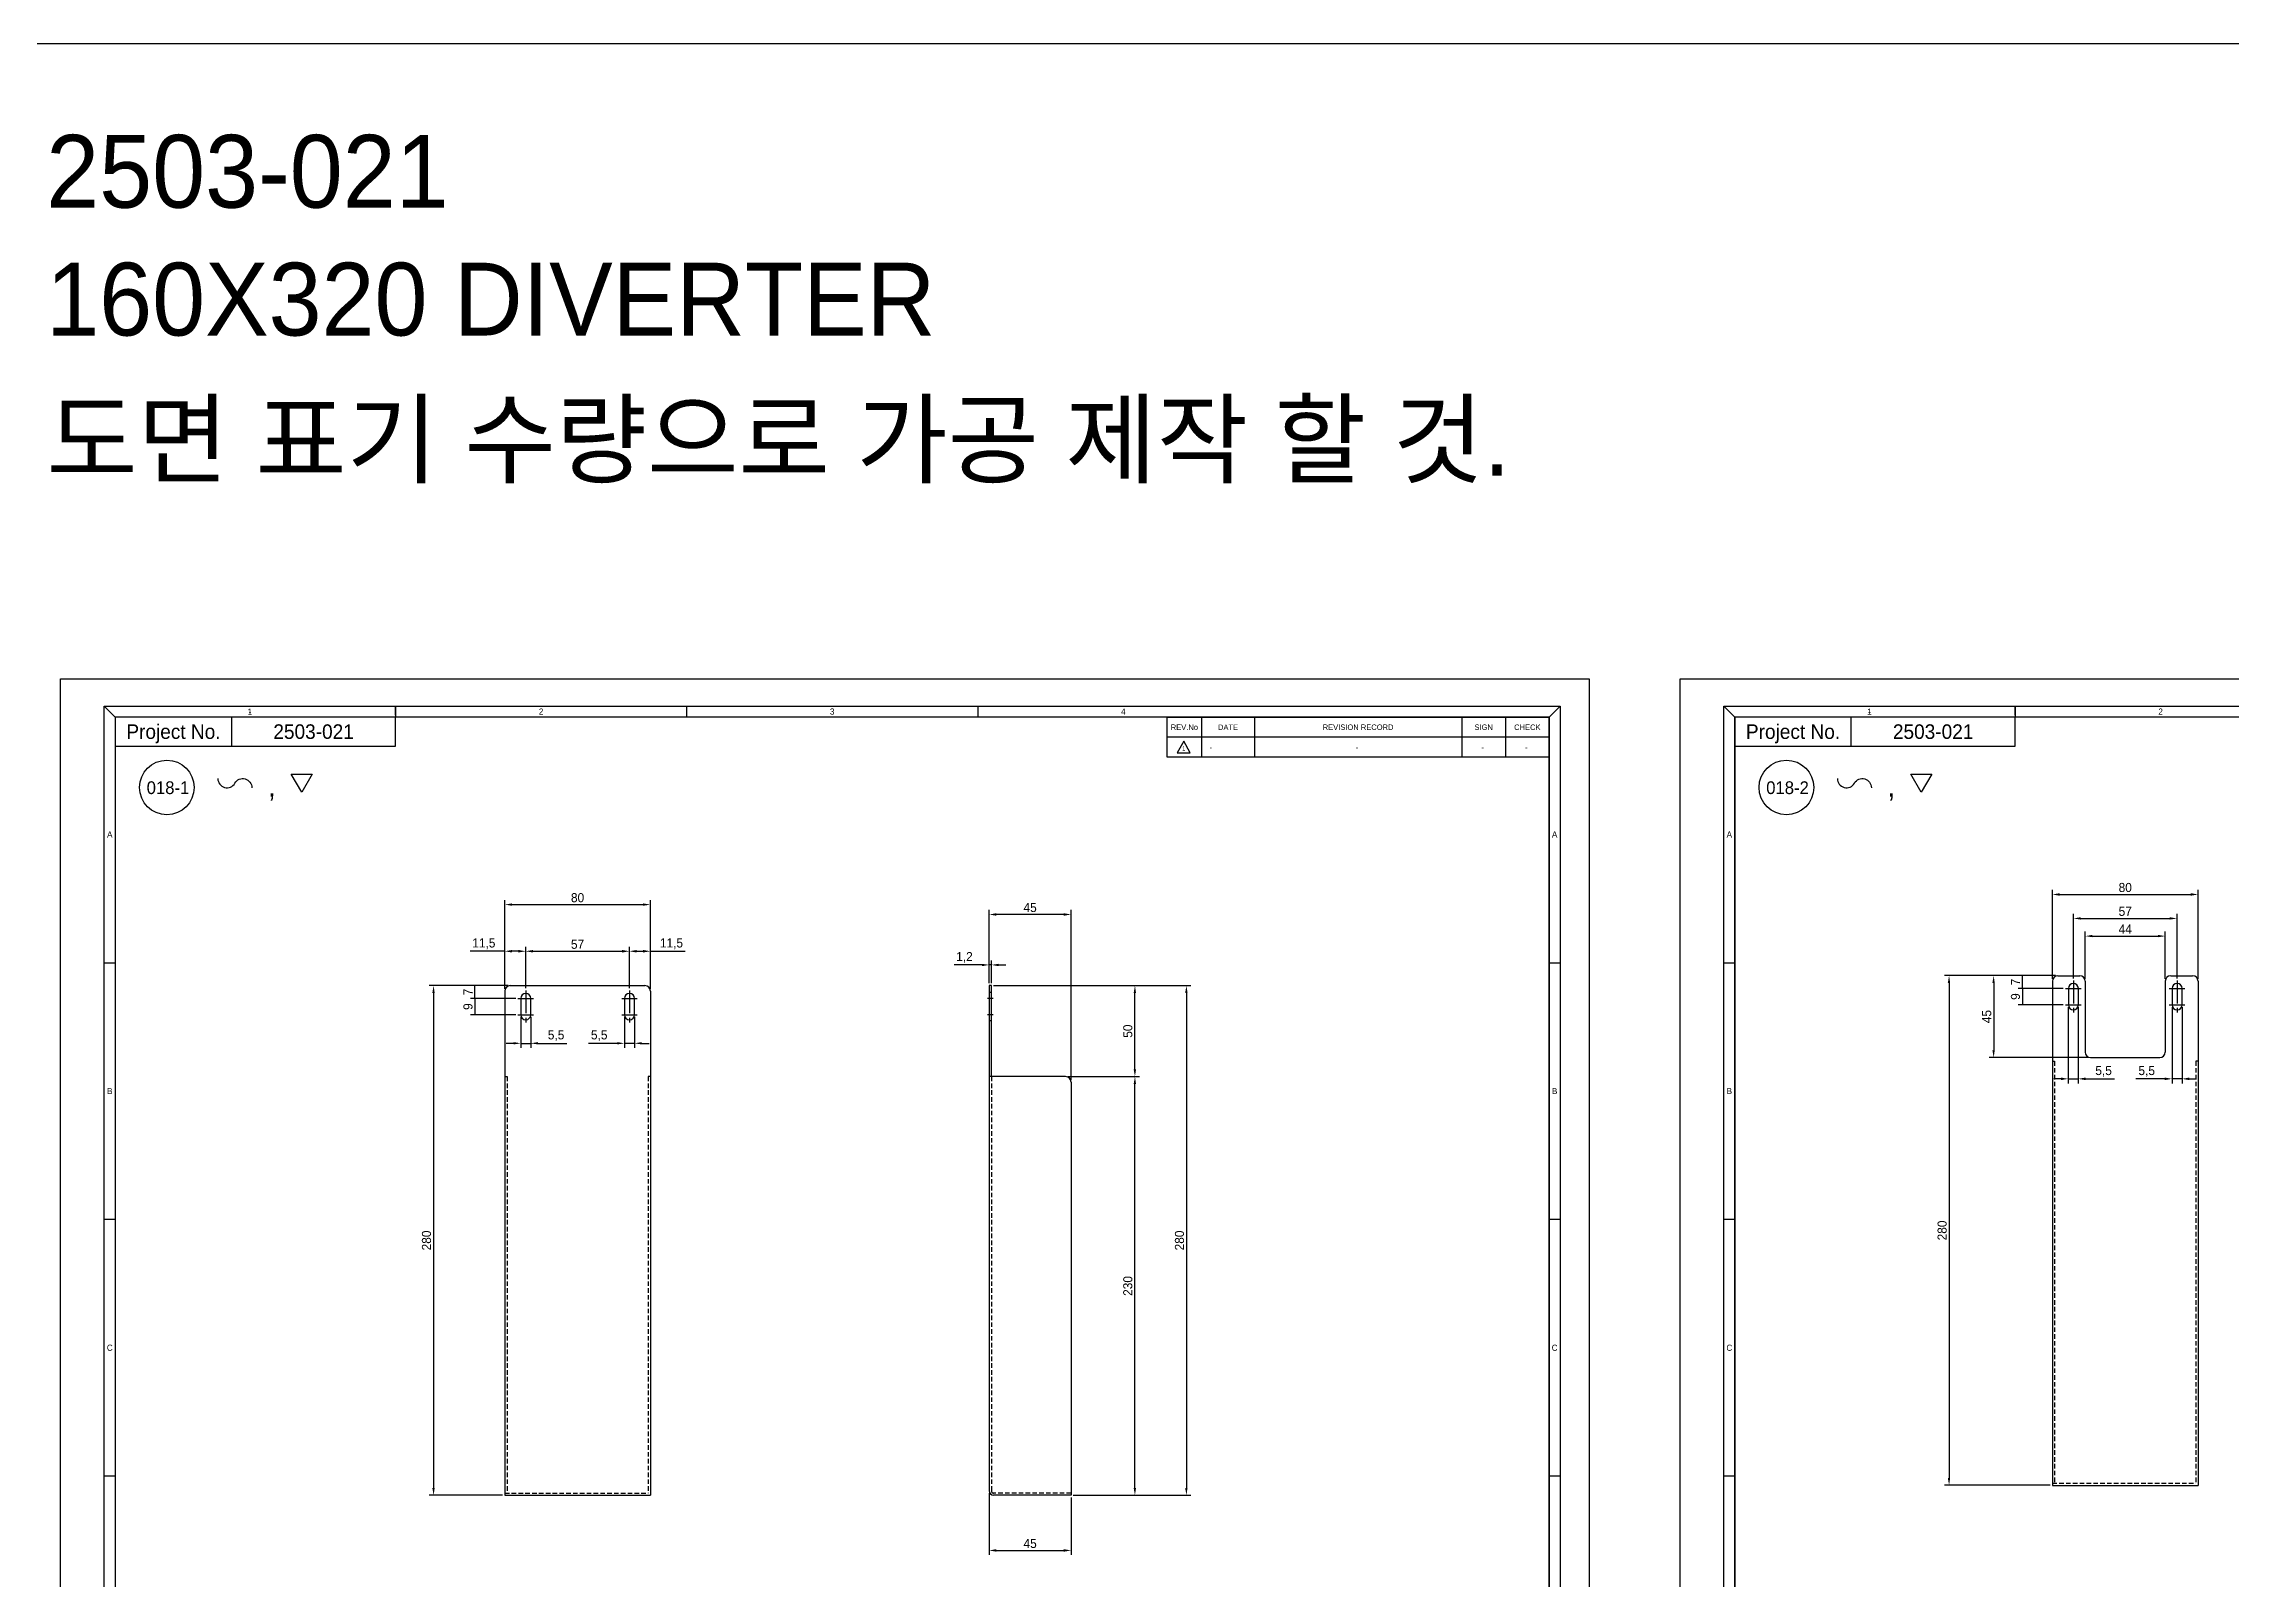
# Model space of a CAD drawing. Header units: inches. Extents: x 0 to 23821, y 0 to 11279.
# Drawn here: x 21374 to 22576, y 4758 to 5602 of the extents above; entities that cross this region are included whole.
import ezdxf
from ezdxf.enums import TextEntityAlignment as Align

# ---------------------------------------------------------------- set-up
doc = ezdxf.new("R2010")
doc.units = ezdxf.units.IN
doc.header["$LTSCALE"] = 10
doc.header["$MEASUREMENT"] = 0
for name, pattern in [('CENTER', [2, 1.25, -0.25, 0.25, -0.25]), ('HIDDEN', [0.375, 0.25, -0.125]), ('PHANTOM', [2.5, 1.25, -0.25, 0.25, -0.25, 0.25, -0.25])]:
    doc.linetypes.add(name, pattern=pattern)
doc.layers.get('Defpoints').update_dxf_attribs({"color": 8})
for name, color, linetype in [('11', 1, 'CENTER'), ('22', 2, 'HIDDEN'), ('44', 4, 'Continuous'), ('55', 5, 'Continuous'), ('66', 6, 'PHANTOM'), ('77', 40, 'HIDDEN'), ('99', 181, 'Continuous'), ('A', 8, 'Continuous'), ('B', 123, 'Continuous'), ('D', 3, 'Continuous'), ('G', 231, 'Continuous'), ('T', 3, 'Continuous'), ('V', 1, 'Continuous'), ('Y', 60, 'Continuous')]:
    doc.layers.add(name, color=color, linetype=linetype)
doc.layers.add('33', color=3, linetype='PHANTOM', lineweight=9)
doc.layers.add('88', color=35, linetype='Continuous', lineweight=5)
doc.styles.add('SCI', font='')
doc.styles.get('SCI').set_extended_font_data('Gulim')
doc.dimstyles.new('SCH', dxfattribs={"dimtxt": 2.5, "dimasz": 2, "dimexe": 1.25, "dimexo": 0.625, "dimtad": 1, "dimdec": 8, "dimtxsty": 'SCI', "dimcen": 2.5, "dimclrd": 4, "dimclre": 4, "dimclrt": 7, "dimadec": 8, "dimazin": 2, "dimtfac": 1, "dimtdec": 8, "dimtmove": 0, "dimatfit": 3, "dimfxl": 1, "dimarcsym": 0})

# ---------------------------------------------------------------- blocks, each defined once
blk = doc.blocks.new('A$C663a65d6')
for p, q in [((-1.2, 0), (-1.2, -277.6)), ((0, 0), (-1.2, 0)), ((0, -50), (0, 0)), ((40.8, -50), (-1.2, -50)), ((43.8, -53), (43.8, -280)), ((43.8, -280), (1.2, -280))]:
    blk.add_line(p, q)
for centre, radius, start, end in [((40.8, -53), 3, 0, 90), ((1.2, -277.6), 2.4, 180, 270)]:
    blk.add_arc(centre, radius, start, end)
at = {"layer": '11'}
for p, q in [((1, -7), (-2.2, -7)), ((1, -16), (-2.2, -16))]:
    blk.add_line(p, q, dxfattribs=at)
at = {"layer": '22'}
for p, q in [((0, -3.7), (-1.2, -3.7)), ((0, -19.3), (-1.2, -19.3)), ((0, -50), (0, -277.6)), ((43.8, -278.8), (1.2, -278.8))]:
    blk.add_line(p, q, dxfattribs=at)
blk.add_arc((1.2, -277.6), 1.2, 180, 270, dxfattribs=at)
blk = doc.blocks.new('A$C66f44005')
for p, q in [((-11.5, 8.5), (-11.5, -268.5)), ((-8.5, 11.5), (65.5, 11.5)), ((68.5, 8.5), (68.5, -268.5)), ((-11.5, -268.5), (68.5, -268.5))]:
    blk.add_line(p, q)
for points in [[(2.75, 4.5, 1), (-2.75, 4.5), (-2.75, -4.5, 1), (2.75, -4.5)], [(59.75, 4.5, 1), (54.25, 4.5), (54.25, -4.5, 1), (59.75, -4.5)]]:
    blk.add_lwpolyline(points, format="xyb", close=True)
for centre, start, end in [((-8.5, 8.5), 90, 180), ((65.5, 8.5), 0, 90)]:
    blk.add_arc(centre, 3, start, end)
at = {"layer": '11'}
for p, q in [((-4.3, 4.5), (4.3, 4.5)), ((0, 8.8), (0, -8.8)), ((52.7, 4.5), (61.3, 4.5)), ((57, 8.8), (57, -8.8)), ((-4.3, -4.5), (4.3, -4.5)), ((52.7, -4.5), (61.3, -4.5))]:
    blk.add_line(p, q, dxfattribs=at)
at = {"layer": '22'}
for p, q in [((-11.5, -38.5), (-10.3, -38.5)), ((-10.3, -38.5), (-10.3, -267.3)), ((67.3, -38.5), (67.3, -267.3)), ((68.5, -38.5), (67.3, -38.5)), ((-11.5, -267.3), (67.3, -267.3))]:
    blk.add_line(p, q, dxfattribs=at)
blk = doc.blocks.new('A$C52459134')
for p, q in [((-11.5, 4), (-11.5, -273)), ((-8.5, 7), (3.5, 7)), ((6.5, 4), (6.5, -35)), ((50.5, 4), (50.5, -35)), ((53.5, 7), (65.5, 7)), ((68.5, 4), (68.5, -273)), ((9.5, -38), (47.5, -38)), ((-11.5, -273), (68.5, -273))]:
    blk.add_line(p, q)
for points in [[(2.75, 0, 1), (-2.75, 0), (-2.75, -9, 1), (2.75, -9)], [(59.75, 0, 1), (54.25, 0), (54.25, -9, 1), (59.75, -9)]]:
    blk.add_lwpolyline(points, format="xyb", close=True)
for centre, start, end in [((-8.5, 4), 90, 180), ((3.5, 4), 0, 90), ((53.5, 4), 90, 180), ((65.5, 4), 0, 90), ((9.5, -35), 180, 270), ((47.5, -35), 270, 0)]:
    blk.add_arc(centre, 3, start, end)
at = {"layer": '11'}
for p, q in [((-4.3, 0), (4.3, 0)), ((0, 4.3), (0, -13.3)), ((52.7, 0), (61.3, 0)), ((57, 4.3), (57, -13.3)), ((-4.3, -9), (4.3, -9)), ((52.7, -9), (61.3, -9))]:
    blk.add_line(p, q, dxfattribs=at)
at = {"layer": '22'}
for p, q in [((-11.5, -40), (-10.3, -40)), ((-10.3, -40), (-10.3, -271.8)), ((67.3, -40), (67.3, -271.8)), ((68.5, -40), (67.3, -40)), ((-11.5, -271.8), (67.3, -271.8))]:
    blk.add_line(p, q, dxfattribs=at)
blk = doc.blocks.new('*D1367')
at = {"color": 4, "lineweight": -2, "transparency": 16777216}
for p, q in [((21628.8, 5084.4), (21608.1, 5084.4)), ((21633, 5077.4), (21608.1, 5077.4)), ((21610.6, 5077.4), (21610.6, 5084.4))]:
    blk.add_line(p, q, dxfattribs=at)
at = {"layer": 'Defpoints', "color": 0, "transparency": 16777216}
for p in [(21610.6, 5084.4), (21630, 5084.4), (21634.2, 5077.4)]:
    blk.add_point(p, dxfattribs=at)
at = {"color": 7, "transparency": 16777216, "insert": (21606.8, 5080.9), "char_height": 5, "attachment_point": 5, "rotation": 90, "style": 'SCI'}
blk.add_mtext('7', dxfattribs=at)
blk = doc.blocks.new('*D1368')
at = {"color": 4, "lineweight": -2, "transparency": 16777216}
for p, q in [((21633, 5077.4), (21608.1, 5077.4)), ((21610.6, 5077.4), (21610.6, 5068.4)), ((21633, 5068.4), (21608.1, 5068.4))]:
    blk.add_line(p, q, dxfattribs=at)
at = {"layer": 'Defpoints', "color": 0, "transparency": 16777216}
for p in [(21634.2, 5077.4), (21610.6, 5068.4), (21634.2, 5068.4)]:
    blk.add_point(p, dxfattribs=at)
at = {"color": 7, "transparency": 16777216, "insert": (21606.8, 5072.9), "char_height": 5, "attachment_point": 5, "rotation": 90, "style": 'SCI'}
blk.add_mtext('9', dxfattribs=at)
blk = doc.blocks.new('*D1369')
at = {"color": 4, "lineweight": -2, "transparency": 16777216}
for p, q in [((21628.8, 5084.4), (21585.4, 5084.4)), ((21587.9, 5080.4), (21587.9, 4808.4)), ((21625.8, 4804.4), (21585.4, 4804.4))]:
    blk.add_line(p, q, dxfattribs=at)
at = {"color": 4, "transparency": 16777216}
for points in [[(21587.2, 5080.4), (21588.5, 5080.4), (21587.9, 5084.4)], [(21587.2, 4808.4), (21588.5, 4808.4), (21587.9, 4804.4)]]:
    blk.add_solid(points, dxfattribs=at)
at = {"layer": 'Defpoints', "color": 0, "transparency": 16777216}
for p in [(21630, 5084.4), (21587.9, 4804.4), (21627, 4804.4)]:
    blk.add_point(p, dxfattribs=at)
at = {"color": 7, "transparency": 16777216, "insert": (21584, 4944.4), "char_height": 5, "attachment_point": 5, "rotation": 90, "style": 'SCI'}
blk.add_mtext('280', dxfattribs=at)
blk = doc.blocks.new('*D1370')
at = {"color": 4, "lineweight": -2, "transparency": 16777216}
for p, q in [((21627, 5103.3), (21607.9, 5103.3)), ((21627, 5082.7), (21627, 5105.8)), ((21634.5, 5103.3), (21631, 5103.3)), ((21638.5, 5083), (21638.5, 5105.8))]:
    blk.add_line(p, q, dxfattribs=at)
at = {"color": 4, "transparency": 16777216}
for points in [[(21631, 5104), (21631, 5102.6), (21627, 5103.3)], [(21634.5, 5104), (21634.5, 5102.6), (21638.5, 5103.3)]]:
    blk.add_solid(points, dxfattribs=at)
at = {"layer": 'Defpoints', "color": 0, "transparency": 16777216}
for p in [(21627, 5103.3), (21627, 5081.4), (21638.5, 5081.7)]:
    blk.add_point(p, dxfattribs=at)
at = {"color": 7, "transparency": 16777216, "insert": (21615.5, 5107.4), "char_height": 5, "attachment_point": 5, "style": 'SCI'}
blk.add_mtext('11,5', dxfattribs=at)
blk = doc.blocks.new('*D1371')
at = {"color": 4, "lineweight": -2, "transparency": 16777216}
for p, q in [((21638.5, 5083), (21638.5, 5105.8)), ((21642.5, 5103.3), (21691.5, 5103.3)), ((21695.5, 5083), (21695.5, 5105.8))]:
    blk.add_line(p, q, dxfattribs=at)
at = {"color": 4, "transparency": 16777216}
for points in [[(21642.5, 5104), (21642.5, 5102.6), (21638.5, 5103.3)], [(21691.5, 5104), (21691.5, 5102.6), (21695.5, 5103.3)]]:
    blk.add_solid(points, dxfattribs=at)
at = {"layer": 'Defpoints', "color": 0, "transparency": 16777216}
for p in [(21695.5, 5103.3), (21638.5, 5081.7), (21695.5, 5081.7)]:
    blk.add_point(p, dxfattribs=at)
at = {"color": 7, "transparency": 16777216, "insert": (21667, 5107.1), "char_height": 5, "attachment_point": 5, "style": 'SCI'}
blk.add_mtext('57', dxfattribs=at)
blk = doc.blocks.new('*D1372')
at = {"color": 4, "lineweight": -2, "transparency": 16777216}
for p, q in [((21695.5, 5083), (21695.5, 5105.8)), ((21699.5, 5103.3), (21703, 5103.3)), ((21707, 5082.7), (21707, 5105.8)), ((21707, 5103.3), (21726.2, 5103.3))]:
    blk.add_line(p, q, dxfattribs=at)
at = {"color": 4, "transparency": 16777216}
for points in [[(21699.5, 5104), (21699.5, 5102.6), (21695.5, 5103.3)], [(21703, 5104), (21703, 5102.6), (21707, 5103.3)]]:
    blk.add_solid(points, dxfattribs=at)
at = {"layer": 'Defpoints', "color": 0, "transparency": 16777216}
for p in [(21707, 5103.3), (21695.5, 5081.7), (21707, 5081.4)]:
    blk.add_point(p, dxfattribs=at)
at = {"color": 7, "transparency": 16777216, "insert": (21718.6, 5107.4), "char_height": 5, "attachment_point": 5, "style": 'SCI'}
blk.add_mtext('11,5', dxfattribs=at)
blk = doc.blocks.new('*D1373')
at = {"color": 4, "lineweight": -2, "transparency": 16777216}
for p, q in [((21627, 5082.7), (21627, 5131.4)), ((21631, 5128.9), (21703, 5128.9)), ((21707, 5082.7), (21707, 5131.4))]:
    blk.add_line(p, q, dxfattribs=at)
at = {"color": 4, "transparency": 16777216}
for points in [[(21631, 5129.6), (21631, 5128.3), (21627, 5128.9)], [(21703, 5129.6), (21703, 5128.3), (21707, 5128.9)]]:
    blk.add_solid(points, dxfattribs=at)
at = {"layer": 'Defpoints', "color": 0, "transparency": 16777216}
for p in [(21707, 5128.9), (21627, 5081.4), (21707, 5081.4)]:
    blk.add_point(p, dxfattribs=at)
at = {"color": 7, "transparency": 16777216, "insert": (21667, 5132.7), "char_height": 5, "attachment_point": 5, "style": 'SCI'}
blk.add_mtext('80', dxfattribs=at)
blk = doc.blocks.new('*D1172')
at = {"color": 4, "lineweight": -2, "transparency": 16777216}
for p, q in [((21635.8, 5067.2), (21635.8, 5050.2)), ((21641.3, 5067.2), (21641.3, 5050.2)), ((21631.8, 5052.7), (21627.8, 5052.7)), ((21635.8, 5052.7), (21641.3, 5052.7)), ((21645.3, 5052.7), (21661.1, 5052.7))]:
    blk.add_line(p, q, dxfattribs=at)
at = {"color": 4, "transparency": 16777216}
for points in [[(21631.8, 5053.4), (21631.8, 5052.1), (21635.8, 5052.7)], [(21645.3, 5053.4), (21645.3, 5052.1), (21641.3, 5052.7)]]:
    blk.add_solid(points, dxfattribs=at)
at = {"layer": 'Defpoints', "color": 0, "transparency": 16777216}
for p in [(21635.8, 5068.4), (21641.3, 5068.4), (21641.3, 5052.7)]:
    blk.add_point(p, dxfattribs=at)
at = {"color": 7, "transparency": 16777216, "insert": (21655.2, 5056.9), "char_height": 5, "attachment_point": 5, "style": 'SCI'}
blk.add_mtext('5,5', dxfattribs=at)
blk = doc.blocks.new('*D1173')
at = {"color": 4, "lineweight": -2, "transparency": 16777216}
for p, q in [((21692.8, 5067.2), (21692.8, 5050.2)), ((21698.3, 5067.2), (21698.3, 5050.2)), ((21688.8, 5052.7), (21673, 5052.7)), ((21698.3, 5052.7), (21692.8, 5052.7)), ((21702.3, 5052.7), (21706.3, 5052.7))]:
    blk.add_line(p, q, dxfattribs=at)
at = {"color": 4, "transparency": 16777216}
for points in [[(21688.8, 5053.4), (21688.8, 5052.1), (21692.8, 5052.7)], [(21702.3, 5053.4), (21702.3, 5052.1), (21698.3, 5052.7)]]:
    blk.add_solid(points, dxfattribs=at)
at = {"layer": 'Defpoints', "color": 0, "transparency": 16777216}
for p in [(21692.8, 5068.4), (21698.3, 5068.4), (21692.8, 5052.7)]:
    blk.add_point(p, dxfattribs=at)
at = {"color": 7, "transparency": 16777216, "insert": (21678.9, 5056.9), "char_height": 5, "attachment_point": 5, "style": 'SCI'}
blk.add_mtext('5,5', dxfattribs=at)
blk = doc.blocks.new('*D1374')
at = {"color": 4, "lineweight": -2, "transparency": 16777216}
for p, q in [((21889.2, 5095.8), (21873.9, 5095.8)), ((21893.2, 5085.7), (21893.2, 5098.3)), ((21894.4, 5095.8), (21893.2, 5095.8)), ((21894.4, 5085.7), (21894.4, 5098.3)), ((21898.4, 5095.8), (21902.4, 5095.8))]:
    blk.add_line(p, q, dxfattribs=at)
at = {"color": 4, "transparency": 16777216}
for points in [[(21889.2, 5096.4), (21889.2, 5095.1), (21893.2, 5095.8)], [(21898.4, 5096.4), (21898.4, 5095.1), (21894.4, 5095.8)]]:
    blk.add_solid(points, dxfattribs=at)
at = {"layer": 'Defpoints', "color": 0, "transparency": 16777216}
for p in [(21893.2, 5095.8), (21893.2, 5084.4), (21894.4, 5084.4)]:
    blk.add_point(p, dxfattribs=at)
at = {"color": 7, "transparency": 16777216, "insert": (21879.6, 5099.9), "char_height": 5, "attachment_point": 5, "style": 'SCI'}
blk.add_mtext('1,2', dxfattribs=at)
blk = doc.blocks.new('*D1375')
at = {"color": 4, "lineweight": -2, "transparency": 16777216}
for p, q in [((21893.2, 5085.7), (21893.2, 5126)), ((21934.2, 5123.5), (21897.2, 5123.5)), ((21938.2, 5032.7), (21938.2, 5126))]:
    blk.add_line(p, q, dxfattribs=at)
at = {"color": 4, "transparency": 16777216}
for points in [[(21897.2, 5124.2), (21897.2, 5122.8), (21893.2, 5123.5)], [(21934.2, 5124.2), (21934.2, 5122.8), (21938.2, 5123.5)]]:
    blk.add_solid(points, dxfattribs=at)
at = {"layer": 'Defpoints', "color": 0, "transparency": 16777216}
for p in [(21893.2, 5123.5), (21893.2, 5084.4), (21938.2, 5031.4)]:
    blk.add_point(p, dxfattribs=at)
at = {"color": 7, "transparency": 16777216, "insert": (21915.7, 5127.3), "char_height": 5, "attachment_point": 5, "style": 'SCI'}
blk.add_mtext('45', dxfattribs=at)
blk = doc.blocks.new('*D1376')
at = {"color": 4, "lineweight": -2, "transparency": 16777216}
for p, q in [((21893.2, 4805.6), (21893.2, 4771.6)), ((21938.2, 4803.2), (21938.2, 4771.6)), ((21897.2, 4774.1), (21934.2, 4774.1))]:
    blk.add_line(p, q, dxfattribs=at)
at = {"color": 4, "transparency": 16777216}
for points in [[(21897.2, 4774.8), (21897.2, 4773.4), (21893.2, 4774.1)], [(21934.2, 4774.8), (21934.2, 4773.4), (21938.2, 4774.1)]]:
    blk.add_solid(points, dxfattribs=at)
at = {"layer": 'Defpoints', "color": 0, "transparency": 16777216}
for p in [(21893.2, 4806.8), (21938.2, 4804.4), (21938.2, 4774.1)]:
    blk.add_point(p, dxfattribs=at)
at = {"color": 7, "transparency": 16777216, "insert": (21915.7, 4777.9), "char_height": 5, "attachment_point": 5, "style": 'SCI'}
blk.add_mtext('45', dxfattribs=at)
blk = doc.blocks.new('*D1377')
at = {"color": 4, "lineweight": -2, "transparency": 16777216}
for p, q in [((21936.4, 5034.4), (21975.8, 5034.4)), ((21973.3, 4808.4), (21973.3, 5030.4)), ((21939.4, 4804.4), (21975.8, 4804.4))]:
    blk.add_line(p, q, dxfattribs=at)
at = {"color": 4, "transparency": 16777216}
for points in [[(21972.6, 5030.4), (21973.9, 5030.4), (21973.3, 5034.4)], [(21972.6, 4808.4), (21973.9, 4808.4), (21973.3, 4804.4)]]:
    blk.add_solid(points, dxfattribs=at)
at = {"layer": 'Defpoints', "color": 0, "transparency": 16777216}
for p in [(21935.2, 5034.4), (21973.3, 5034.4), (21938.2, 4804.4)]:
    blk.add_point(p, dxfattribs=at)
at = {"color": 7, "transparency": 16777216, "insert": (21969.4, 4919.4), "char_height": 5, "attachment_point": 5, "rotation": 90, "style": 'SCI'}
blk.add_mtext('230', dxfattribs=at)
blk = doc.blocks.new('*D1378')
at = {"color": 4, "lineweight": -2, "transparency": 16777216}
for p, q in [((21895.6, 5084.4), (21975.8, 5084.4)), ((21973.3, 5038.4), (21973.3, 5080.4)), ((21936.4, 5034.4), (21975.8, 5034.4))]:
    blk.add_line(p, q, dxfattribs=at)
at = {"color": 4, "transparency": 16777216}
for points in [[(21972.6, 5080.4), (21973.9, 5080.4), (21973.3, 5084.4)], [(21972.6, 5038.4), (21973.9, 5038.4), (21973.3, 5034.4)]]:
    blk.add_solid(points, dxfattribs=at)
at = {"layer": 'Defpoints', "color": 0, "transparency": 16777216}
for p in [(21894.4, 5084.4), (21973.3, 5084.4), (21935.2, 5034.4)]:
    blk.add_point(p, dxfattribs=at)
at = {"color": 7, "transparency": 16777216, "insert": (21969.4, 5059.4), "char_height": 5, "attachment_point": 5, "rotation": 90, "style": 'SCI'}
blk.add_mtext('50', dxfattribs=at)
blk = doc.blocks.new('*D1379')
at = {"color": 4, "lineweight": -2, "transparency": 16777216}
for p, q in [((21895.6, 5084.4), (22004.1, 5084.4)), ((22001.6, 5080.4), (22001.6, 4808.4)), ((21939.4, 4804.4), (22004.1, 4804.4))]:
    blk.add_line(p, q, dxfattribs=at)
at = {"color": 4, "transparency": 16777216}
for points in [[(22000.9, 5080.4), (22002.2, 5080.4), (22001.6, 5084.4)], [(22000.9, 4808.4), (22002.2, 4808.4), (22001.6, 4804.4)]]:
    blk.add_solid(points, dxfattribs=at)
at = {"layer": 'Defpoints', "color": 0, "transparency": 16777216}
for p in [(21894.4, 5084.4), (21938.2, 4804.4), (22001.6, 4804.4)]:
    blk.add_point(p, dxfattribs=at)
at = {"color": 7, "transparency": 16777216, "insert": (21997.8, 4944.4), "char_height": 5, "attachment_point": 5, "rotation": 90, "style": 'SCI'}
blk.add_mtext('280', dxfattribs=at)
blk = doc.blocks.new('*D1386')
at = {"color": 4, "lineweight": -2, "transparency": 16777216}
for p, q in [((22495.5, 5088.1), (22495.5, 5114.1)), ((22499.5, 5111.6), (22535.5, 5111.6)), ((22539.5, 5088.1), (22539.5, 5114.1))]:
    blk.add_line(p, q, dxfattribs=at)
at = {"color": 4, "transparency": 16777216}
for points in [[(22499.5, 5112.3), (22499.5, 5111), (22495.5, 5111.6)], [(22535.5, 5112.3), (22535.5, 5111), (22539.5, 5111.6)]]:
    blk.add_solid(points, dxfattribs=at)
at = {"layer": 'Defpoints', "color": 0, "transparency": 16777216}
for p in [(22539.5, 5111.6), (22495.5, 5086.9), (22539.5, 5086.9)]:
    blk.add_point(p, dxfattribs=at)
at = {"color": 7, "transparency": 16777216, "insert": (22517.5, 5115.5), "char_height": 5, "attachment_point": 5, "style": 'SCI'}
blk.add_mtext('44', dxfattribs=at)
blk = doc.blocks.new('*D1387')
at = {"color": 4, "lineweight": -2, "transparency": 16777216}
for p, q in [((22489, 5088.4), (22489, 5123.8)), ((22546, 5088.4), (22546, 5123.8)), ((22493, 5121.3), (22542, 5121.3))]:
    blk.add_line(p, q, dxfattribs=at)
at = {"color": 4, "transparency": 16777216}
for points in [[(22493, 5122), (22493, 5120.7), (22489, 5121.3)], [(22542, 5122), (22542, 5120.7), (22546, 5121.3)]]:
    blk.add_solid(points, dxfattribs=at)
at = {"layer": 'Defpoints', "color": 0, "transparency": 16777216}
for p in [(22546, 5121.3), (22489, 5087.2), (22546, 5087.2)]:
    blk.add_point(p, dxfattribs=at)
at = {"color": 7, "transparency": 16777216, "insert": (22517.5, 5125.2), "char_height": 5, "attachment_point": 5, "style": 'SCI'}
blk.add_mtext('57', dxfattribs=at)
blk = doc.blocks.new('*D1388')
at = {"color": 4, "lineweight": -2, "transparency": 16777216}
for p, q in [((22477.5, 5088.1), (22477.5, 5137)), ((22557.5, 5088.1), (22557.5, 5137)), ((22481.5, 5134.5), (22553.5, 5134.5))]:
    blk.add_line(p, q, dxfattribs=at)
at = {"color": 4, "transparency": 16777216}
for points in [[(22481.5, 5135.2), (22481.5, 5133.8), (22477.5, 5134.5)], [(22553.5, 5135.2), (22553.5, 5133.8), (22557.5, 5134.5)]]:
    blk.add_solid(points, dxfattribs=at)
at = {"layer": 'Defpoints', "color": 0, "transparency": 16777216}
for p in [(22557.5, 5134.5), (22477.5, 5086.9), (22557.5, 5086.9)]:
    blk.add_point(p, dxfattribs=at)
at = {"color": 7, "transparency": 16777216, "insert": (22517.5, 5138.3), "char_height": 5, "attachment_point": 5, "style": 'SCI'}
blk.add_mtext('80', dxfattribs=at)
blk = doc.blocks.new('*D1174')
at = {"color": 4, "lineweight": -2, "transparency": 16777216}
for p, q in [((22486.2, 5072.6), (22486.2, 5030.7)), ((22491.7, 5072.6), (22491.7, 5030.7)), ((22482.2, 5033.2), (22478.2, 5033.2)), ((22486.2, 5033.2), (22491.7, 5033.2)), ((22495.7, 5033.2), (22511.6, 5033.2))]:
    blk.add_line(p, q, dxfattribs=at)
at = {"color": 4, "transparency": 16777216}
for points in [[(22482.2, 5033.9), (22482.2, 5032.5), (22486.2, 5033.2)], [(22495.7, 5033.9), (22495.7, 5032.5), (22491.7, 5033.2)]]:
    blk.add_solid(points, dxfattribs=at)
at = {"layer": 'Defpoints', "color": 0, "transparency": 16777216}
for p in [(22486.2, 5073.9), (22491.7, 5073.9), (22491.7, 5033.2)]:
    blk.add_point(p, dxfattribs=at)
at = {"color": 7, "transparency": 16777216, "insert": (22505.6, 5037.3), "char_height": 5, "attachment_point": 5, "style": 'SCI'}
blk.add_mtext('5,5', dxfattribs=at)
blk = doc.blocks.new('*D1175')
at = {"color": 4, "lineweight": -2, "transparency": 16777216}
for p, q in [((22543.2, 5072.6), (22543.2, 5030.7)), ((22548.7, 5072.6), (22548.7, 5030.7)), ((22539.2, 5033.2), (22523.4, 5033.2)), ((22548.7, 5033.2), (22543.2, 5033.2)), ((22552.7, 5033.2), (22556.7, 5033.2))]:
    blk.add_line(p, q, dxfattribs=at)
at = {"color": 4, "transparency": 16777216}
for points in [[(22539.2, 5033.9), (22539.2, 5032.5), (22543.2, 5033.2)], [(22552.7, 5033.9), (22552.7, 5032.5), (22548.7, 5033.2)]]:
    blk.add_solid(points, dxfattribs=at)
at = {"layer": 'Defpoints', "color": 0, "transparency": 16777216}
for p in [(22543.2, 5073.9), (22548.7, 5073.9), (22543.2, 5033.2)]:
    blk.add_point(p, dxfattribs=at)
at = {"color": 7, "transparency": 16777216, "insert": (22529.3, 5037.3), "char_height": 5, "attachment_point": 5, "style": 'SCI'}
blk.add_mtext('5,5', dxfattribs=at)
blk = doc.blocks.new('*D1389')
at = {"color": 4, "lineweight": -2, "transparency": 16777216}
for p, q in [((22479.2, 5089.9), (22458.6, 5089.9)), ((22461.1, 5082.9), (22461.1, 5089.9)), ((22483.4, 5082.9), (22458.6, 5082.9))]:
    blk.add_line(p, q, dxfattribs=at)
at = {"layer": 'Defpoints', "color": 0, "transparency": 16777216}
for p in [(22461.1, 5089.9), (22480.5, 5089.9), (22484.7, 5082.9)]:
    blk.add_point(p, dxfattribs=at)
at = {"color": 7, "transparency": 16777216, "insert": (22457.2, 5086.4), "char_height": 5, "attachment_point": 5, "rotation": 90, "style": 'SCI'}
blk.add_mtext('7', dxfattribs=at)
blk = doc.blocks.new('*D1390')
at = {"color": 4, "lineweight": -2, "transparency": 16777216}
for p, q in [((22483.4, 5082.9), (22458.6, 5082.9)), ((22461.1, 5082.9), (22461.1, 5073.9)), ((22483.4, 5073.9), (22458.6, 5073.9))]:
    blk.add_line(p, q, dxfattribs=at)
at = {"layer": 'Defpoints', "color": 0, "transparency": 16777216}
for p in [(22484.7, 5082.9), (22461.1, 5073.9), (22484.7, 5073.9)]:
    blk.add_point(p, dxfattribs=at)
at = {"color": 7, "transparency": 16777216, "insert": (22457.2, 5078.4), "char_height": 5, "attachment_point": 5, "rotation": 90, "style": 'SCI'}
blk.add_mtext('9', dxfattribs=at)
blk = doc.blocks.new('*D1420')
at = {"color": 4, "lineweight": -2, "transparency": 16777216}
for p, q in [((22479.2, 5089.9), (22442.7, 5089.9)), ((22445.2, 5085.9), (22445.2, 5048.9)), ((22497.2, 5044.9), (22442.7, 5044.9))]:
    blk.add_line(p, q, dxfattribs=at)
at = {"color": 4, "transparency": 16777216}
for points in [[(22444.5, 5085.9), (22445.8, 5085.9), (22445.2, 5089.9)], [(22444.5, 5048.9), (22445.8, 5048.9), (22445.2, 5044.9)]]:
    blk.add_solid(points, dxfattribs=at)
at = {"layer": 'Defpoints', "color": 0, "transparency": 16777216}
for p in [(22480.5, 5089.9), (22445.2, 5044.9), (22498.5, 5044.9)]:
    blk.add_point(p, dxfattribs=at)
at = {"color": 7, "transparency": 16777216, "insert": (22441.4, 5067.4), "char_height": 5, "attachment_point": 5, "rotation": 90, "style": 'SCI'}
blk.add_mtext('45', dxfattribs=at)
blk = doc.blocks.new('*D1421')
at = {"color": 4, "lineweight": -2, "transparency": 16777216}
for p, q in [((22479.2, 5089.9), (22418.2, 5089.9)), ((22420.7, 5085.9), (22420.7, 4813.9)), ((22476.2, 4809.9), (22418.2, 4809.9))]:
    blk.add_line(p, q, dxfattribs=at)
at = {"color": 4, "transparency": 16777216}
for points in [[(22420, 5085.9), (22421.3, 5085.9), (22420.7, 5089.9)], [(22420, 4813.9), (22421.3, 4813.9), (22420.7, 4809.9)]]:
    blk.add_solid(points, dxfattribs=at)
at = {"layer": 'Defpoints', "color": 0, "transparency": 16777216}
for p in [(22480.5, 5089.9), (22420.7, 4809.9), (22477.5, 4809.9)]:
    blk.add_point(p, dxfattribs=at)
at = {"color": 7, "transparency": 16777216, "insert": (22416.9, 4949.9), "char_height": 5, "attachment_point": 5, "rotation": 90, "style": 'SCI'}
blk.add_mtext('280', dxfattribs=at)
blk = doc.blocks.new('A$C5b8731fd')
for p, q in [((0, 0), (-2.25, -3.9)), ((2.25, -3.9), (0, 0)), ((-2.25, -3.9), (2.25, -3.9))]:
    blk.add_line(p, q)
blk = doc.blocks.new('SECHANG REV')
at = {"color": 7}
blk.add_line((-52.5, 0), (-52.5, 5.5), dxfattribs=at)
blk.add_line((52.5, 0), (-52.5, 0))
at = {"color": 3}
for p, q in [((-43, 5.5), (-43, 0)), ((-28.5, 5.5), (-28.5, 0)), ((28.5, 5.5), (28.5, 0)), ((40.5, 5.5), (40.5, 0)), ((52.5, 5.5), (52.5, 0))]:
    blk.add_line(p, q, dxfattribs=at)
blk = doc.blocks.new('A$C84edc88f')
h = blk.add_hatch(color=5)
h.dxf.hatch_style = 1
h.paths.add_polyline_path([(145.04, -139), (144.1, -139), (144.1, -140.4), (145.97, -140.4)])
h.paths.add_polyline_path([(148.03, -139), (147.09, -139), (146.16, -140.4), (148.03, -140.4)])
h.paths.add_polyline_path([(148.03, -140.5), (144.1, -140.5), (144.1, -141.9), (148.03, -141.9)])
at = {"color": 2}
for p, q in [((6, -3.75), (7.5, -5.25)), ((46, -5), (46, -3.75)), ((46, -3.75), (46, -5.25)), ((86, -3.75), (86, -5.25)), ((126, -3.75), (126, -5.25)), ((206, -3.75), (204.5, -5.25)), ((7.5, -143.25), (6, -144.75)), ((46, -143.25), (46, -144.75)), ((86, -143.25), (86, -144.75)), ((126, -143.25), (126, -144.75)), ((166, -143.25), (166, -144.75)), ((204.5, -143.25), (206, -144.75))]:
    blk.add_line(p, q, dxfattribs=at)
at = {"color": 40}
for p, q in [((23.5, -9.25), (23.5, -5.25)), ((46, -9.25), (46, -5.25))]:
    blk.add_line(p, q, dxfattribs=at)
at = {"color": 3}
blk.add_line((152, -5.25), (204.5, -5.25), dxfattribs=at)
blk.add_line((152, -5.25), (204.5, -5.25), dxfattribs=at)
for p, q in [((6, -39), (7.5, -39)), ((204.5, -39), (206, -39)), ((7.5, -74.25), (6, -74.25)), ((206, -74.25), (204.5, -74.25)), ((7.5, -109.5), (6, -109.5)), ((206, -109.5), (204.5, -109.5)), ((142, -126.45), (204.5, -126.45)), ((142, -143.25), (142, -126.45)), ((142, -129.25), (204.5, -129.25)), ((204.5, -126.45), (204.5, -143.25)), ((142, -132.05), (204.5, -132.05)), ((153.75, -132.05), (153.75, -137.65)), ((159, -137.65), (159, -132.05)), ((164.25, -137.65), (164.25, -132.05)), ((169.5, -143.25), (169.5, -132.05)), ((153.75, -133.55), (169.5, -133.55)), ((198.75, -143.25), (198.75, -134.85)), ((201.25, -137.65), (204.5, -134.85)), ((201.25, -143.25), (201.25, -134.85)), ((142, -137.65), (204.5, -137.65)), ((201.25, -140.45), (204.5, -137.65)), ((207.48, -137.56), (209.29, -137.56)), ((144, -140.45), (144, -138.9)), ((144, -138.9), (145.1, -138.9)), ((144, -140.45), (144, -142)), ((144.1, -140.4), (144.1, -139)), ((144.1, -139), (145.04, -139)), ((145.97, -140.4), (144.1, -140.4)), ((148.03, -140.5), (144.1, -140.5)), ((144.1, -140.5), (144.1, -141.9)), ((145.04, -139), (145.97, -140.4)), ((145.1, -138.9), (146.07, -140.36)), ((147.04, -138.9), (146.07, -140.36)), ((147.09, -139), (146.16, -140.4)), ((148.03, -140.4), (146.16, -140.4)), ((147.04, -138.9), (148.13, -138.9)), ((147.09, -139), (148.03, -139)), ((148.03, -139), (148.03, -140.4)), ((148.03, -141.9), (148.03, -140.5)), ((148.13, -138.9), (148.13, -140.45)), ((148.13, -142), (148.13, -140.45)), ((142, -143.25), (204.5, -143.25)), ((144, -142), (148.13, -142)), ((144.1, -141.9), (148.03, -141.9))]:
    blk.add_line(p, q)
at = {"color": 1}
blk.add_lwpolyline([(0, 0), (210, 0), (210, -148.5), (0, -148.5)], close=True, dxfattribs=at)
at = {"color": 2}
blk.add_lwpolyline([(6, -3.75), (206, -3.75), (206, -144.75), (6, -144.75)], close=True, dxfattribs=at)
at = {"const_width": 0.2}
blk.add_lwpolyline([(7.5, -5.25), (204.5, -5.25), (204.5, -143.25), (7.5, -143.25)], close=True, dxfattribs=at)
at = {"color": 40}
blk.add_lwpolyline([(7.5, -9.25), (46, -9.25)], dxfattribs=at)
blk.add_lwpolyline([(21.6, -13.7, 0.767327), (23.94, -14.33, -0.767327), (26.27, -14.95)], format="xyb")
blk.add_lwpolyline([(33.12, -15.57), (31.67, -13.07), (34.56, -13.07)], close=True)
blk.add_circle((14.59, -14.92), 3.75)
at = {"layer": '11'}
blk.add_line((207.48, -138.06), (209.29, -138.06), dxfattribs=at)
at = {"layer": '22'}
blk.add_line((207.48, -138.56), (209.29, -138.56), dxfattribs=at)
at = {"layer": '33'}
blk.add_line((207.48, -139.06), (209.29, -139.06), dxfattribs=at)
at = {"layer": '44'}
blk.add_line((207.48, -139.56), (209.29, -139.56), dxfattribs=at)
at = {"layer": '55'}
blk.add_line((207.48, -140.06), (209.29, -140.06), dxfattribs=at)
at = {"layer": '66'}
blk.add_line((207.48, -140.56), (209.29, -140.56), dxfattribs=at)
at = {"layer": '77'}
blk.add_line((207.48, -141.06), (209.29, -141.06), dxfattribs=at)
at = {"layer": '88'}
blk.add_line((207.48, -141.56), (209.29, -141.56), dxfattribs=at)
at = {"layer": '99'}
blk.add_line((207.48, -142.06), (209.29, -142.06), dxfattribs=at)
at = {"layer": 'A'}
blk.add_line((207.48, -142.56), (209.29, -142.56), dxfattribs=at)
at = {"layer": 'B'}
blk.add_line((207.48, -143.06), (209.29, -143.06), dxfattribs=at)
at = {"layer": 'D'}
for p, q in [((144.75, -129.25), (144.75, -126.45)), ((144.75, -132.05), (144.75, -129.25)), ((164.25, -129.25), (164.25, -126.45)), ((164.25, -132.05), (164.25, -129.25)), ((179.75, -129.25), (179.75, -126.45)), ((179.75, -132.05), (179.75, -129.25)), ((182.5, -129.25), (182.5, -126.45)), ((182.5, -132.05), (182.5, -129.25)), ((190.75, -129.25), (190.75, -126.45)), ((190.75, -132.05), (190.75, -129.25)), ((176, -143.25), (176, -132.05)), ((153.75, -134.85), (142, -134.85)), ((169.5, -134.85), (204.5, -134.85)), ((153.75, -135.6), (169.5, -135.6)), ((169.5, -140.45), (204.5, -140.45)), ((207.48, -143.56), (209.29, -143.56))]:
    blk.add_line(p, q, dxfattribs=at)
at = {"layer": 'G'}
blk.add_line((207.48, -144.06), (209.29, -144.06), dxfattribs=at)
at = {"layer": 'T'}
blk.add_line((207.48, -144.56), (209.29, -144.56), dxfattribs=at)
at = {"layer": 'V'}
blk.add_line((207.48, -145.56), (209.29, -145.56), dxfattribs=at)
at = {"layer": 'Y'}
blk.add_line((207.48, -145.06), (209.29, -145.06), dxfattribs=at)
for name, p, xscale, yscale, zscale in [('SECHANG REV', (178.25, -8), 0.5, 0.5, 0.5), ('SECHANG REV', (178.25, -10.75), 0.5, 0.5, 0.5), ('A$C5b8731fd', (154.3, -8.58), 0.3999999999999999, 0.3999999999999999, 0.3999999999999999)]:
    blk.add_blockref(name, p, dxfattribs=dict(xscale=xscale, yscale=yscale, zscale=zscale))
at = {"color": 2, "style": 'SCI'}
blk.add_text('1', height=0.5, dxfattribs=at).set_placement((26, -4.38), align=Align.MIDDLE_CENTER)
at = {"style": 'SCI'}
for s, height, p in [('Project No.', 2, (15.5, -7.25)), (',', 2.93, (29.01, -14.72)), ('N0.', 0.75, (143.38, -130.65)), ('DESCRIPTION', 0.75, (154.5, -130.65)), ('SPECIFICATION', 0.75, (172, -130.65)), ("Q'TY", 0.75, (181.12, -130.65)), ('MATERIAL', 0.75, (186.62, -130.65)), ('FINISH / REMARK', 0.75, (197.62, -130.65)), ('이경중', 0.75, (156.38, -134.57)), ('0', 0.3, (206.98, -137.54))]:
    blk.add_text(s, height=height, dxfattribs=at).set_placement(p, align=Align.MIDDLE_CENTER)
for p in [(157.84, -9.77), (177.93, -9.77), (195.18, -9.77), (201.18, -9.77)]:
    blk.add_text('-', height=0.75, dxfattribs=at).set_placement(p)
at = {"linetype": 'Continuous', "style": 'SCI'}
blk.add_text('PLOT DATE : 2025/4/1/ 3:51 오후', height=0.96, dxfattribs=at).set_placement((205.93, -146.42), align=Align.RIGHT)
at = {"color": 2, "style": 'SCI'}
blk.add_text('A3', height=1.5, dxfattribs=at).set_placement((209.28, -148.06), align=Align.BOTTOM_RIGHT)
at = {"color": 2, "attachment_point": 5, "style": 'SCI'}
for s, insert, char_height, width in [('1', (26, -4.5), 0.85, 40), ('2', (66, -4.5), 0.85, 40), ('3', (106, -4.5), 0.85, 40), ('4', (146, -4.5), 0.85, 40), ('A', (6.75, -21.37), 0.85, 1.5), ('A', (205.25, -21.37), 0.85, 1.5), ('B', (6.75, -56.62), 0.85, 1.5), ('B', (205.25, -56.62), 0.85, 1.5), ('C', (6.75, -91.88), 0.85, 1.5), ('C', (205.25, -91.88), 0.85, 1.5), ('D', (6.75, -127.12), 0.85, 1.5), ('D', (205.25, -127.12), 0.85, 1.5), ('1. 일반 기계 가공 공차 : ±0.1\\P2. 지정하지 않은 C0.5\\P3. 지정하지 않은 R0.5', (133.64, -137.8), 1.5, 41.7909), ('1', (26, -144), 0.85, 40), ('2', (66, -144), 0.85, 40), ('3', (106, -144), 0.85, 40), ('4', (146, -144), 0.85, 40), ('5', (186, -144), 0.85, 40)]:
    blk.add_mtext(s, dxfattribs=dict(at, insert=insert, char_height=char_height, width=width))
at = {"style": 'SCI'}
for s, insert, char_height, width, attachment_point in [('REV.No', (154.38, -6.65), 0.75, 4.75, 5), ('DATE', (160.38, -6.65), 0.75, 7.25, 5), ('REVISION RECORD', (178.25, -6.65), 0.75, 28.5, 5), ('SIGN', (195.5, -6.65), 0.75, 6, 5), ('CHECK', (201.5, -6.65), 0.75, 6, 5), ('{\\fGulim|b0|i0|c129|p50;1}', (154.3, -9.56), 0.6, 1.8015, 5), (' PROJECT No.', (147.88, -135.55), 0.5, 11.75, 5), (' CUSTOMER', (147.88, -132.75), 0.5, 11.75, 5), ('DESIGN', (156.38, -132.8), 0.5, 5.25, 5), ('CHECK', (161.62, -132.8), 0.5, 5.25, 5), ('APPROVE', (166.88, -132.8), 0.5, 5.25, 5), ('TITLE', (172.75, -133.45), 0.75, 6.5, 5), ('\\pi0.71363;1', (201.25, -135.55), 0.75, 1.625, 4), ('SUB SCRIPE', (172.75, -136.25), 0.75, 6.5, 5), (' PAGE', (200, -136.25), 0.5, 2.5, 5), ('\\pi0.71363;1', (201.25, -138.35), 0.75, 1.625, 4), ('\\pi0.71363;1', (202.88, -136.95), 0.75, 1.625, 4), ('{\\fGulim|b1|i0|c129|p50;\\T1.45;세창 인터내쇼날(주)}', (158.82, -139.82), 1.25, 19.3667, 5), ('{\\fGulim|b1|i0|c129|p50;\\T1.05;SECHANG INTERNATIONAL CO., LTD.}', (158.82, -141.37), 0.75, 19.3667, 5), ('DWG No.', (172.75, -139.05), 0.75, 6.5, 5), ('SCALE', (200, -139.05), 0.5, 2.5, 5), ('REF No.', (172.75, -141.85), 0.75, 6.5, 5), ('REV', (200, -141.85), 0.5, 2.5, 5)]:
    blk.add_mtext(s, dxfattribs=dict(at, insert=insert, char_height=char_height, width=width, attachment_point=attachment_point))
at = {"color": 3, "insert": (6, -146), "char_height": 0.75, "width": 200.0119, "attachment_point": 4, "style": 'SCI'}
blk.add_mtext('{\\fArial|b0|i1|c0|p34;THIS DRAWING CONTAINS CONFIDENTIAL INFORMATION PROPRIETARY TO SECHANG INTERNATIONAL Co., Ltd.   IT MUST NOT BE REPRODUCED OR DISCLOSED TO OTHERS OR USED IN  ANY OTHER WAY IN WHOLE OR PART EXCEPT AN AUTHORIZED IN WRITING BY SECHANG INTERNATIONAL Co., Ltd.  }', dxfattribs=at)
at = {"layer": '11', "style": 'SCI'}
blk.add_text('11', height=0.3, dxfattribs=at).set_placement((206.98, -138.04), align=Align.MIDDLE_CENTER)
at = {"layer": '22', "style": 'SCI'}
blk.add_text('22', height=0.3, dxfattribs=at).set_placement((206.98, -138.54), align=Align.MIDDLE_CENTER)
at = {"layer": '33', "style": 'SCI'}
blk.add_text('33', height=0.3, dxfattribs=at).set_placement((206.98, -139.04), align=Align.MIDDLE_CENTER)
at = {"layer": '44', "style": 'SCI'}
blk.add_text('44', height=0.3, dxfattribs=at).set_placement((206.98, -139.54), align=Align.MIDDLE_CENTER)
at = {"layer": '55', "style": 'SCI'}
blk.add_text('55', height=0.3, dxfattribs=at).set_placement((206.98, -140.04), align=Align.MIDDLE_CENTER)
at = {"layer": '66', "style": 'SCI'}
blk.add_text('66', height=0.3, dxfattribs=at).set_placement((206.98, -140.54), align=Align.MIDDLE_CENTER)
at = {"layer": '77', "style": 'SCI'}
blk.add_text('77', height=0.3, dxfattribs=at).set_placement((206.98, -141.04), align=Align.MIDDLE_CENTER)
at = {"layer": '88', "style": 'SCI'}
blk.add_text('88', height=0.3, dxfattribs=at).set_placement((206.98, -141.54), align=Align.MIDDLE_CENTER)
at = {"layer": '99', "style": 'SCI'}
blk.add_text('99', height=0.3, dxfattribs=at).set_placement((206.98, -142.04), align=Align.MIDDLE_CENTER)
at = {"layer": 'A', "style": 'SCI'}
blk.add_text('A', height=0.3, dxfattribs=at).set_placement((206.98, -142.54), align=Align.MIDDLE_CENTER)
at = {"layer": 'B', "style": 'SCI'}
blk.add_text('B', height=0.3, dxfattribs=at).set_placement((206.98, -143.04), align=Align.MIDDLE_CENTER)
at = {"layer": 'D', "style": 'SCI'}
blk.add_text('D', height=0.3, dxfattribs=at).set_placement((206.98, -143.54), align=Align.MIDDLE_CENTER)
at = {"layer": 'G', "style": 'SCI'}
blk.add_text('G', height=0.3, dxfattribs=at).set_placement((206.98, -144.04), align=Align.MIDDLE_CENTER)
at = {"layer": 'T', "style": 'SCI'}
blk.add_text('T', height=0.3, dxfattribs=at).set_placement((206.98, -144.54), align=Align.MIDDLE_CENTER)
at = {"layer": 'V', "style": 'SCI'}
blk.add_text('V', height=0.3, dxfattribs=at).set_placement((206.98, -145.54), align=Align.MIDDLE_CENTER)
at = {"layer": 'Y', "style": 'SCI'}
blk.add_text('Y', height=0.3, dxfattribs=at).set_placement((206.98, -145.04), align=Align.MIDDLE_CENTER)

msp = doc.modelspace()

# ---------------------------------------------------------------- linework, layer by layer
at = {"color": 40}
for p, q in [((21476.93894044, 5215.9621525), (21476.93894044, 5231.9621525)), ((21566.93894044, 5215.9621525), (21566.93894044, 5231.9621525)), ((22366.93894044, 5215.9621525), (22366.93894044, 5231.9621525)), ((22456.93894044, 5215.9621525), (22456.93894044, 5231.9621525))]:
    msp.add_line(p, q, dxfattribs=at)
at = {"color": 2}
for p, q in [((21566.93894044, 5237.9621525), (21566.93894044, 5231.9621525)), ((22456.93894044, 5237.9621525), (22456.93894044, 5231.9621525))]:
    msp.add_line(p, q, dxfattribs=at)
msp.add_lwpolyline([(21288.32086274, 4213.4621525), (23254.29252929, 4213.4621525), (23254.29252929, 5601.87751627), (21288.32086274, 5601.87751627)], close=True)
at = {"color": 40}
for points in [[(21412.93894044, 5215.9621525), (21566.93894044, 5215.9621525)], [(22302.93894044, 5215.9621525), (22456.93894044, 5215.9621525)]]:
    msp.add_lwpolyline(points, dxfattribs=at)

# ---------------------------------------------------------------- block references
at = {"xscale": 4, "yscale": 4, "zscale": 4}
for p in [(21382.93894044, 5252.9621525), (22272.93894044, 5252.9621525)]:
    msp.add_blockref('A$C84edc88f', p, dxfattribs=at)
for name, p in [('A$C52459134', (22488.99087715, 5082.86041587)), ('A$C66f44005', (21638.5399948, 5072.90680174)), ('A$C663a65d6', (21894.39183611, 5084.40680174))]:
    msp.add_blockref(name, p)

# ---------------------------------------------------------------- texts
at = {"style": 'SCI'}
for s, p in [('2503-021', (21375.01572952, 5531.82121008)), ('160X320 DIVERTER', (21375.01572952, 5461.59019925)), ('도면 표기 수량으로 가공 제작 할 것.', (21375.01572952, 5384.60027725))]:
    msp.add_text(s, height=40, dxfattribs=at).set_placement(p, align=Align.MIDDLE_LEFT)
for s, height, p in [('Project No.', 8, (21444.93894044, 5223.9621525)), ('2503-021', 8, (21521.93894044, 5223.9621525)), ('Project No.', 8, (22334.93894044, 5223.9621525)), ('2503-021', 8, (22411.93894044, 5223.9621525)), ('018-1', 7, (21441.92282368, 5193.16305925)), ('018-2', 7, (22331.92282368, 5193.16305925))]:
    msp.add_text(s, height=height, dxfattribs=at).set_placement(p, align=Align.MIDDLE_CENTER)

# ---------------------------------------------------------------- dimensions: what is measured, and where the dimension line sits
for base, p1, p2, picture, middle in [((21707.039994799, 5128.9304685107), (21627.0399947989, 5081.4068017383), (21707.039994799, 5081.4068017383), '*D1373', (21667.039994799, 5132.743717512)), ((22557.4908771467, 5134.5082330427), (22477.4908771466, 5086.8604158674), (22557.4908771467, 5086.8604158674), '*D1388', (22517.4908771467, 5138.321482044)), ((21893.1918361126, 5123.5135455638), (21938.1918361126, 5031.4068017383), (21893.1918361126, 5084.4068017383), '*D1375', (21915.6918361126, 5127.33012346)), ((22545.9908771466, 5121.3499361157), (22488.9908771466, 5087.1604158674), (22545.9908771466, 5087.1604158674), '*D1387', (22517.4908771466, 5125.163185117)), ((22539.4908771467, 5111.635263895), (22495.4908771467, 5086.8604158674), (22539.4908771467, 5086.8604158674), '*D1386', (22517.4908771467, 5115.4518417912)), ((21627.0399947989, 5103.2952690704), (21638.5399947989, 5081.7068017383), (21627.0399947989, 5081.4068017383), '*D1370', (21615.461765771, 5107.4214341835)), ((21695.5399947989, 5103.2952690704), (21638.5399947989, 5081.7068017383), (21695.5399947989, 5081.7068017383), '*D1371', (21667.0399947989, 5107.1085180717)), ((21707.039994799, 5103.2952690704), (21695.5399947989, 5081.7068017383), (21707.039994799, 5081.4068017383), '*D1372', (21718.618223827, 5107.4214341835)), ((21893.19183611, 5095.75834052), (21894.39183611, 5084.40680174), (21893.19183611, 5084.40680174), '*D1374', (21879.56433944, 5099.88450563)), ((21641.2899947989, 5052.7491905928), (21635.7899947989, 5068.4068017383), (21641.2899947989, 5068.4068017383), '*D1172', (21655.1971186338, 5056.8686979164)), ((21692.7899947989, 5052.7491905928), (21698.2899947989, 5068.4068017383), (21692.7899947989, 5068.4068017383), '*D1173', (21678.882870964, 5056.8686979164)), ((22491.7408771466, 5033.1862661791), (22486.2408771466, 5073.8604158674), (22491.7408771466, 5073.8604158674), '*D1174', (22505.6480009815, 5037.3057735027)), ((22543.2408771466, 5033.1862661791), (22548.7408771466, 5073.8604158674), (22543.2408771466, 5073.8604158674), '*D1175', (22529.3337533117, 5037.3057735027)), ((21938.1918361126, 4774.1164391795), (21893.1918361126, 4806.8068017383), (21938.1918361126, 4804.4068017383), '*D1376', (21915.6918361126, 4777.9330170757))]:
    dim = msp.add_linear_dim(base=base, p1=p1, p2=p2, dimstyle='SCH', override={"dimscale": 2, "dimcen": 1})
    dim.commit()
    dim.dimension.update_dxf_attribs({"geometry": picture, "text_midpoint": middle})
for base, p1, p2, picture, middle in [((22420.667578184, 4809.8604158674), (22480.4908771466, 5089.8604158674), (22477.4908771466, 4809.8604158674), '*D1421', (22416.8543291827, 4949.8604158674)), ((22445.1755317205, 5044.8604158674), (22480.4908771466, 5089.8604158674), (22498.4908771467, 5044.8604158674), '*D1420', (22441.3589538244, 5067.3604158674)), ((22461.0616700969, 5089.8604158674), (22484.6908771466, 5082.8604158674), (22480.4908771466, 5089.8604158674), '*D1389', (22457.2484210956, 5086.3604158674)), ((21587.8574043263, 4804.4068017383), (21630.0399947989, 5084.4068017383), (21627.0399947989, 4804.4068017383), '*D1369', (21584.044155325, 4944.4068017383)), ((21610.5880661528, 5084.4068017383), (21634.2399947989, 5077.4068017383), (21630.0399947989, 5084.4068017383), '*D1367', (21606.7748171514, 5080.9068017383)), ((21610.5880661528, 5068.4068017383), (21634.2399947989, 5077.4068017383), (21634.2399947989, 5068.4068017383), '*D1368', (21606.7748171515, 5072.9068017383)), ((21973.252932516, 5084.4068017383), (21935.1918361126, 5034.4068017383), (21894.3918361126, 5084.4068017383), '*D1378', (21969.4396835147, 5059.4068017383)), ((22001.5647672213, 4804.4068017383), (21894.3918361126, 5084.4068017383), (21938.1918361126, 4804.4068017383), '*D1379', (21997.75151822, 4944.4068017383)), ((22461.0616700969, 5073.8604158674), (22484.6908771466, 5082.8604158674), (22484.6908771466, 5073.8604158674), '*D1390', (22457.2484210956, 5078.3604158674)), ((21973.252932516, 5034.4068017383), (21938.1918361126, 4804.4068017383), (21935.1918361126, 5034.4068017383), '*D1377', (21969.4396835147, 4919.4068017383))]:
    dim = msp.add_linear_dim(base=base, p1=p1, p2=p2, angle=90, dimstyle='SCH', override={"dimscale": 2, "dimcen": 1})
    dim.commit()
    dim.dimension.update_dxf_attribs({"geometry": picture, "text_midpoint": middle})

doc.saveas('drawing.dxf')
